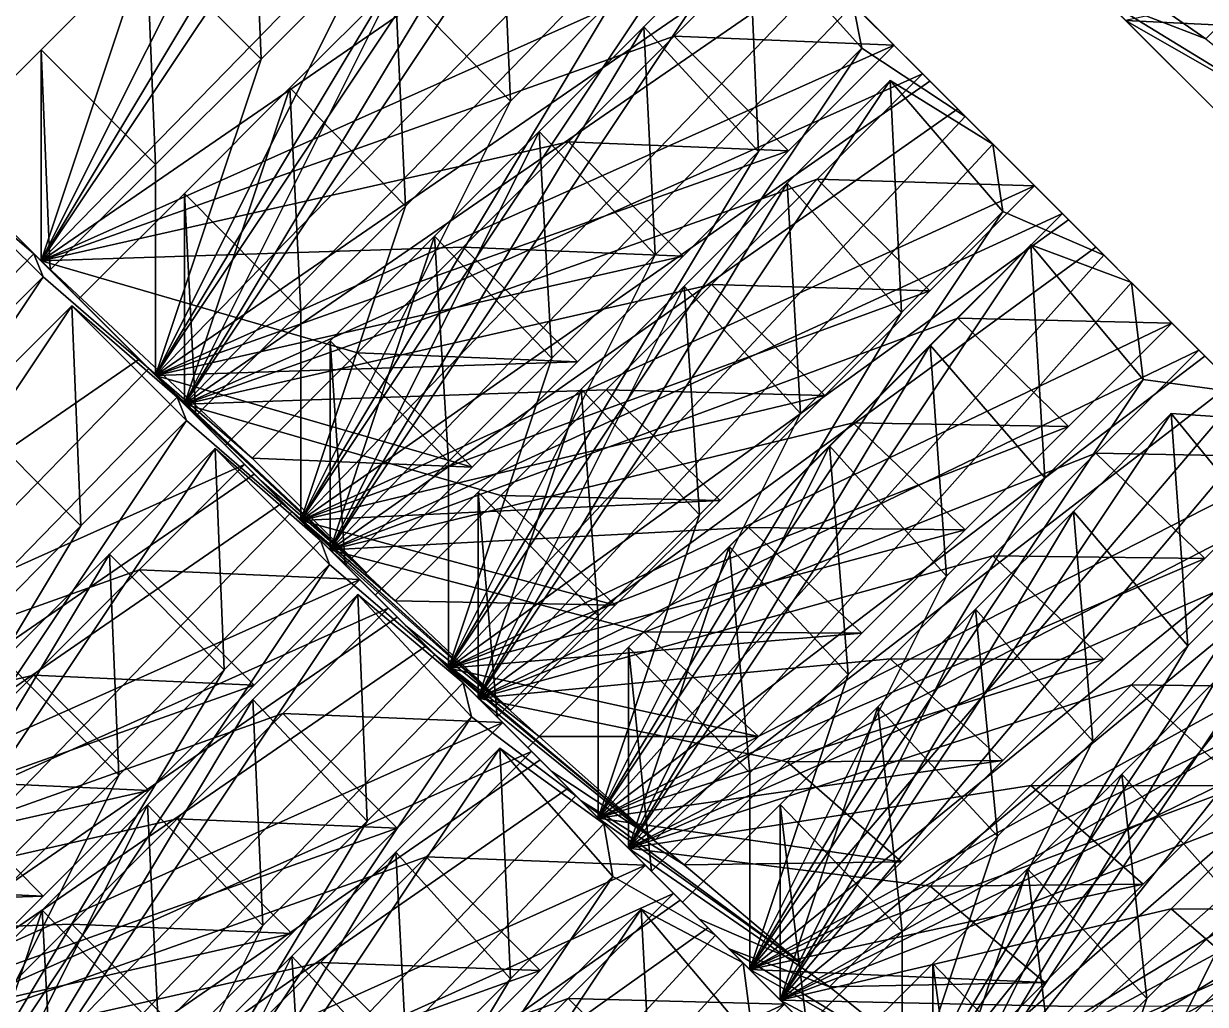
# Model space of a CAD drawing. Header units: metres. Extents: x 20449 to 20713, y 50397 to 50578.
# Drawn here: x 20525.78 to 20564.87, y 50466.02 to 50498.47 of the extents above; entities that cross this region are included whole.
import ezdxf

# ---------------------------------------------------------------- set-up
doc = ezdxf.new("R2010")
doc.units = ezdxf.units.M

msp = doc.modelspace()

# ---------------------------------------------------------------- linework, layer by layer
at = {"layer": 'ST_650_09'}
for points in [[(20560.904, 50456.067, 670), (20573.007, 50474.222, 670), (20576.033, 50476.293, 670)], [(20560.904, 50456.067, 670), (20576.033, 50476.293, 670), (20579.059, 50473.267, 670)], [(20560.904, 50456.067, 670), (20569.981, 50471.196, 670), (20573.007, 50474.222, 670)], [(20560.904, 50456.067, 670), (20579.059, 50473.267, 670), (20582.085, 50470.241, 670)], [(20560.904, 50456.067, 670), (20566.955, 50468.17, 670), (20569.981, 50471.196, 670)], [(20560.904, 50456.067, 670), (20582.085, 50470.241, 670), (20579.059, 50467.215, 670)], [(20560.904, 50456.067, 670), (20563.93, 50465.145, 670), (20566.955, 50468.17, 670)], [(20567.874, 50460.889, 650), (20566.955, 50468.17, 670), (20563.93, 50465.145, 670)], [(20560.904, 50456.067, 670), (20579.059, 50467.215, 670), (20576.033, 50464.189, 670)]]:
    msp.add_3dface(points, dxfattribs=at)
at = {"layer": 'ST_675_09'}
for points in [[(20555.855, 50461.116, 695), (20568.375, 50479.895, 695), (20571.505, 50480.821, 695)], [(20555.855, 50461.116, 695), (20571.505, 50480.821, 695), (20574.634, 50477.691, 695)], [(20555.855, 50461.116, 695), (20565.245, 50476.765, 695), (20568.375, 50479.895, 695)], [(20555.855, 50461.116, 695), (20574.634, 50477.691, 695), (20577.764, 50474.562, 695)], [(20559.895, 50457.075, 675), (20575.127, 50477.199, 675), (20572.08, 50475.353, 675)], [(20559.895, 50457.075, 675), (20578.173, 50474.153, 675), (20575.127, 50477.199, 675)], [(20555.855, 50461.116, 695), (20562.115, 50473.635, 695), (20565.245, 50476.765, 695)], [(20565.988, 50469.261, 675), (20565.245, 50476.765, 695), (20562.115, 50473.635, 695)], [(20559.895, 50457.075, 675), (20572.08, 50475.353, 675), (20569.034, 50472.307, 675)], [(20555.855, 50461.116, 695), (20577.764, 50474.562, 695), (20574.634, 50471.432, 695)], [(20559.895, 50457.075, 675), (20581.219, 50471.107, 675), (20578.173, 50474.153, 675)], [(20555.855, 50461.116, 695), (20558.985, 50470.505, 695), (20562.115, 50473.635, 695)], [(20562.941, 50466.214, 675), (20562.115, 50473.635, 695), (20558.985, 50470.505, 695)], [(20562.941, 50466.214, 675), (20565.988, 50469.261, 675), (20562.115, 50473.635, 695)], [(20559.895, 50457.075, 675), (20569.034, 50472.307, 675), (20565.988, 50469.261, 675)], [(20555.855, 50461.116, 695), (20574.634, 50471.432, 695), (20571.505, 50468.302, 695)], [(20559.895, 50457.075, 675), (20578.173, 50468.06, 675), (20581.219, 50471.107, 675)], [(20559.895, 50463.168, 675), (20558.985, 50470.505, 695), (20555.855, 50467.375, 695)], [(20555.855, 50461.116, 695), (20555.855, 50467.375, 695), (20558.985, 50470.505, 695)], [(20559.895, 50463.168, 675), (20562.941, 50466.214, 675), (20558.985, 50470.505, 695)], [(20559.895, 50457.075, 675), (20565.988, 50469.261, 675), (20562.941, 50466.214, 675)], [(20555.855, 50461.116, 695), (20571.505, 50468.302, 695), (20568.375, 50465.172, 695)], [(20559.895, 50457.075, 675), (20575.127, 50465.014, 675), (20578.173, 50468.06, 675)], [(20556.849, 50460.122, 675), (20555.855, 50467.375, 695), (20552.725, 50464.246, 695)], [(20555.855, 50461.116, 695), (20552.725, 50464.246, 695), (20555.855, 50467.375, 695)], [(20556.849, 50460.122, 675), (20559.895, 50463.168, 675), (20555.855, 50467.375, 695)], [(20559.895, 50457.075, 675), (20562.941, 50466.214, 675), (20559.895, 50463.168, 675)]]:
    msp.add_3dface(points, dxfattribs=at)
at = {"layer": 'ST_700_08'}
for points in [[(20532.703, 50448.913, 720), (20542.83, 50465.792, 720), (20546.206, 50469.168, 720)], [(20532.703, 50448.913, 720), (20546.206, 50469.168, 720), (20549.582, 50467.388, 720)], [(20546.62, 50461.464, 700), (20546.206, 50469.168, 720), (20542.83, 50465.792, 720)], [(20546.62, 50461.464, 700), (20549.928, 50464.773, 700), (20546.206, 50469.168, 720)], [(20549.928, 50464.773, 700), (20549.582, 50467.388, 720), (20546.206, 50469.168, 720)], [(20532.703, 50448.913, 720), (20549.582, 50467.388, 720), (20552.958, 50464.013, 720)], [(20549.928, 50464.773, 700), (20553.237, 50463.734, 700), (20549.582, 50467.388, 720)], [(20553.237, 50463.734, 700), (20552.958, 50464.013, 720), (20549.582, 50467.388, 720)]]:
    msp.add_3dface(points, dxfattribs=at)
at = {"layer": 'ST_700_09'}
for points in [[(20550.807, 50466.163, 720), (20560.508, 50482.331, 720), (20563.741, 50485.564, 720)], [(20550.807, 50466.163, 720), (20563.741, 50485.564, 720), (20566.975, 50485.351, 720)], [(20550.807, 50466.163, 720), (20566.975, 50485.351, 720), (20570.208, 50482.117, 720)], [(20564.297, 50477.881, 700), (20563.741, 50485.564, 720), (20560.508, 50482.331, 720)], [(20564.297, 50477.881, 700), (20567.448, 50481.032, 700), (20563.741, 50485.564, 720)], [(20567.448, 50481.032, 700), (20566.975, 50485.351, 720), (20563.741, 50485.564, 720)], [(20550.807, 50466.163, 720), (20557.274, 50479.097, 720), (20560.508, 50482.331, 720)], [(20550.807, 50466.163, 720), (20570.208, 50482.117, 720), (20573.442, 50478.884, 720)], [(20561.146, 50474.73, 700), (20560.508, 50482.331, 720), (20557.274, 50479.097, 720)], [(20561.146, 50474.73, 700), (20564.297, 50477.881, 700), (20560.508, 50482.331, 720)], [(20554.845, 50462.126, 700), (20570.599, 50481.727, 700), (20567.448, 50481.032, 700)], [(20554.845, 50462.126, 700), (20573.75, 50478.576, 700), (20570.599, 50481.727, 700)], [(20554.845, 50462.126, 700), (20567.448, 50481.032, 700), (20564.297, 50477.881, 700)], [(20550.807, 50466.163, 720), (20554.041, 50475.864, 720), (20557.274, 50479.097, 720)], [(20557.995, 50471.579, 700), (20557.274, 50479.097, 720), (20554.041, 50475.864, 720)], [(20557.995, 50471.579, 700), (20561.146, 50474.73, 700), (20557.274, 50479.097, 720)], [(20550.807, 50466.163, 720), (20573.442, 50478.884, 720), (20570.208, 50475.65, 720)], [(20554.845, 50462.126, 700), (20576.901, 50475.425, 700), (20573.75, 50478.576, 700)], [(20554.845, 50462.126, 700), (20564.297, 50477.881, 700), (20561.146, 50474.73, 700)], [(20554.845, 50468.428, 700), (20554.041, 50475.864, 720), (20550.807, 50472.63, 720)], [(20550.807, 50466.163, 720), (20550.807, 50472.63, 720), (20554.041, 50475.864, 720)], [(20554.845, 50468.428, 700), (20557.995, 50471.579, 700), (20554.041, 50475.864, 720)], [(20550.807, 50466.163, 720), (20570.208, 50475.65, 720), (20566.975, 50472.417, 720)], [(20554.845, 50462.126, 700), (20573.75, 50472.274, 700), (20576.901, 50475.425, 700)], [(20554.845, 50462.126, 700), (20561.146, 50474.73, 700), (20557.995, 50471.579, 700)], [(20551.694, 50465.277, 700), (20550.807, 50472.63, 720), (20547.574, 50469.397, 720)], [(20550.807, 50466.163, 720), (20547.574, 50469.397, 720), (20550.807, 50472.63, 720)], [(20551.694, 50465.277, 700), (20554.845, 50468.428, 700), (20550.807, 50472.63, 720)], [(20550.807, 50466.163, 720), (20566.975, 50472.417, 720), (20563.741, 50469.183, 720)], [(20570.599, 50469.123, 700), (20563.741, 50469.183, 720), (20566.975, 50472.417, 720)], [(20554.845, 50462.126, 700), (20570.599, 50469.123, 700), (20573.75, 50472.274, 700)], [(20554.845, 50462.126, 700), (20557.995, 50471.579, 700), (20554.845, 50468.428, 700)], [(20554.845, 50462.126, 700), (20551.694, 50465.277, 700), (20547.574, 50469.397, 720)], [(20554.845, 50462.126, 700), (20547.574, 50469.397, 720), (20550.807, 50466.163, 720)], [(20550.807, 50466.163, 720), (20563.741, 50469.183, 720), (20560.508, 50465.95, 720)], [(20567.448, 50465.972, 700), (20560.508, 50465.95, 720), (20563.741, 50469.183, 720)], [(20570.599, 50469.123, 700), (20567.448, 50465.972, 700), (20563.741, 50469.183, 720)], [(20554.845, 50462.126, 700), (20567.448, 50465.972, 700), (20570.599, 50469.123, 700)], [(20554.845, 50462.126, 700), (20554.845, 50468.428, 700), (20551.694, 50465.277, 700)], [(20557.995, 50458.975, 700), (20554.845, 50462.126, 700), (20550.807, 50466.163, 720)], [(20557.995, 50458.975, 700), (20550.807, 50466.163, 720), (20554.041, 50462.93, 720)], [(20550.807, 50466.163, 720), (20560.508, 50465.95, 720), (20557.274, 50462.716, 720)], [(20557.274, 50462.716, 720), (20554.041, 50462.93, 720), (20550.807, 50466.163, 720)]]:
    msp.add_3dface(points, dxfattribs=at)
at = {"layer": 'ST_725_08'}
for points in [[(20527.77, 50453.845, 745), (20538.094, 50471.051, 745), (20541.535, 50474.492, 745)], [(20527.77, 50453.845, 745), (20541.535, 50474.492, 745), (20544.976, 50471.995, 745)], [(20541.883, 50466.859, 725), (20541.535, 50474.492, 745), (20538.094, 50471.051, 745)], [(20541.883, 50466.859, 725), (20545.274, 50470.25, 725), (20541.535, 50474.492, 745)], [(20545.274, 50470.25, 725), (20544.976, 50471.995, 745), (20541.535, 50474.492, 745)], [(20527.77, 50453.845, 745), (20544.976, 50471.995, 745), (20548.417, 50468.554, 745)], [(20545.274, 50470.25, 725), (20548.665, 50468.306, 725), (20544.976, 50471.995, 745)], [(20548.665, 50468.306, 725), (20548.417, 50468.554, 745), (20544.976, 50471.995, 745)], [(20527.77, 50453.845, 745), (20534.652, 50467.61, 745), (20538.094, 50471.051, 745)], [(20538.492, 50463.468, 725), (20538.094, 50471.051, 745), (20534.652, 50467.61, 745)], [(20538.492, 50463.468, 725), (20541.883, 50466.859, 725), (20538.094, 50471.051, 745)], [(20531.711, 50449.905, 725), (20545.274, 50470.25, 725), (20541.883, 50466.859, 725)], [(20531.711, 50449.905, 725), (20548.665, 50468.306, 725), (20545.274, 50470.25, 725)], [(20527.77, 50453.845, 745), (20548.417, 50468.554, 745), (20551.858, 50465.112, 745)], [(20548.665, 50468.306, 725), (20552.055, 50464.915, 725), (20548.417, 50468.554, 745)], [(20552.055, 50464.915, 725), (20551.858, 50465.112, 745), (20548.417, 50468.554, 745)], [(20531.711, 50449.905, 725), (20552.055, 50464.915, 725), (20548.665, 50468.306, 725)], [(20527.77, 50453.845, 745), (20531.211, 50464.168, 745), (20534.652, 50467.61, 745)], [(20535.101, 50460.077, 725), (20534.652, 50467.61, 745), (20531.211, 50464.168, 745)], [(20535.101, 50460.077, 725), (20538.492, 50463.468, 725), (20534.652, 50467.61, 745)], [(20531.711, 50449.905, 725), (20541.883, 50466.859, 725), (20538.492, 50463.468, 725)]]:
    msp.add_3dface(points, dxfattribs=at)
at = {"layer": 'ST_725_09'}
for points in [[(20545.787, 50471.184, 745), (20555.771, 50487.825, 745), (20559.099, 50491.153, 745)], [(20545.787, 50471.184, 745), (20559.099, 50491.153, 745), (20562.428, 50489.898, 745)], [(20559.561, 50483.437, 725), (20559.099, 50491.153, 745), (20555.771, 50487.825, 745)], [(20559.561, 50483.437, 725), (20562.814, 50486.691, 725), (20559.099, 50491.153, 745)], [(20562.814, 50486.691, 725), (20562.428, 50489.898, 745), (20559.099, 50491.153, 745)], [(20545.787, 50471.184, 745), (20562.428, 50489.898, 745), (20565.756, 50486.57, 745)], [(20562.814, 50486.691, 725), (20566.067, 50486.258, 725), (20562.428, 50489.898, 745)], [(20566.067, 50486.258, 725), (20565.756, 50486.57, 745), (20562.428, 50489.898, 745)], [(20545.787, 50471.184, 745), (20552.443, 50484.497, 745), (20555.771, 50487.825, 745)], [(20556.307, 50480.184, 725), (20555.771, 50487.825, 745), (20552.443, 50484.497, 745)], [(20556.307, 50480.184, 725), (20559.561, 50483.437, 725), (20555.771, 50487.825, 745)], [(20545.787, 50471.184, 745), (20565.756, 50486.57, 745), (20569.084, 50483.242, 745)], [(20549.8, 50467.17, 725), (20562.814, 50486.691, 725), (20559.561, 50483.437, 725)], [(20549.8, 50467.17, 725), (20566.067, 50486.258, 725), (20562.814, 50486.691, 725)], [(20549.8, 50467.17, 725), (20569.321, 50483.005, 725), (20566.067, 50486.258, 725)], [(20545.787, 50471.184, 745), (20549.115, 50481.168, 745), (20552.443, 50484.497, 745)], [(20553.054, 50476.93, 725), (20552.443, 50484.497, 745), (20549.115, 50481.168, 745)], [(20553.054, 50476.93, 725), (20556.307, 50480.184, 725), (20552.443, 50484.497, 745)], [(20549.8, 50467.17, 725), (20559.561, 50483.437, 725), (20556.307, 50480.184, 725)], [(20545.787, 50471.184, 745), (20569.084, 50483.242, 745), (20565.756, 50479.914, 745)], [(20549.8, 50467.17, 725), (20572.574, 50479.752, 725), (20569.321, 50483.005, 725)], [(20549.8, 50473.677, 725), (20549.115, 50481.168, 745), (20545.787, 50477.84, 745)], [(20545.787, 50471.184, 745), (20545.787, 50477.84, 745), (20549.115, 50481.168, 745)], [(20549.8, 50473.677, 725), (20553.054, 50476.93, 725), (20549.115, 50481.168, 745)], [(20549.8, 50467.17, 725), (20556.307, 50480.184, 725), (20553.054, 50476.93, 725)], [(20545.787, 50471.184, 745), (20565.756, 50479.914, 745), (20562.428, 50476.586, 745)], [(20549.8, 50467.17, 725), (20569.321, 50476.498, 725), (20572.574, 50479.752, 725)], [(20569.321, 50476.498, 725), (20562.428, 50476.586, 745), (20565.756, 50479.914, 745)], [(20546.547, 50470.424, 725), (20545.787, 50477.84, 745), (20542.459, 50474.512, 745)], [(20545.787, 50471.184, 745), (20542.459, 50474.512, 745), (20545.787, 50477.84, 745)], [(20546.547, 50470.424, 725), (20549.8, 50473.677, 725), (20545.787, 50477.84, 745)], [(20549.8, 50467.17, 725), (20553.054, 50476.93, 725), (20549.8, 50473.677, 725)], [(20545.787, 50471.184, 745), (20562.428, 50476.586, 745), (20559.099, 50473.257, 745)], [(20549.8, 50467.17, 725), (20566.067, 50473.245, 725), (20569.321, 50476.498, 725)], [(20566.067, 50473.245, 725), (20559.099, 50473.257, 745), (20562.428, 50476.586, 745)], [(20569.321, 50476.498, 725), (20566.067, 50473.245, 725), (20562.428, 50476.586, 745)], [(20549.8, 50467.17, 725), (20546.547, 50470.424, 725), (20542.459, 50474.512, 745)], [(20549.8, 50467.17, 725), (20542.459, 50474.512, 745), (20545.787, 50471.184, 745)], [(20549.8, 50467.17, 725), (20549.8, 50473.677, 725), (20546.547, 50470.424, 725)], [(20545.787, 50471.184, 745), (20559.099, 50473.257, 745), (20555.771, 50469.929, 745)], [(20549.8, 50467.17, 725), (20562.814, 50469.991, 725), (20566.067, 50473.245, 725)], [(20562.814, 50469.991, 725), (20555.771, 50469.929, 745), (20559.099, 50473.257, 745)], [(20566.067, 50473.245, 725), (20562.814, 50469.991, 725), (20559.099, 50473.257, 745)], [(20553.054, 50463.917, 725), (20549.8, 50467.17, 725), (20545.787, 50471.184, 745)], [(20553.054, 50463.917, 725), (20545.787, 50471.184, 745), (20549.115, 50467.856, 745)], [(20545.787, 50471.184, 745), (20555.771, 50469.929, 745), (20552.443, 50466.601, 745)], [(20552.443, 50466.601, 745), (20549.115, 50467.856, 745), (20545.787, 50471.184, 745)], [(20549.8, 50467.17, 725), (20559.561, 50466.738, 725), (20562.814, 50469.991, 725)], [(20562.814, 50469.991, 725), (20559.561, 50466.738, 725), (20555.771, 50469.929, 745)], [(20559.561, 50466.738, 725), (20552.443, 50466.601, 745), (20555.771, 50469.929, 745)], [(20556.307, 50463.485, 725), (20553.054, 50463.917, 725), (20549.115, 50467.856, 745)], [(20556.307, 50463.485, 725), (20549.115, 50467.856, 745), (20552.443, 50466.601, 745)], [(20549.8, 50467.17, 725), (20556.307, 50463.485, 725), (20559.561, 50466.738, 725)], [(20556.307, 50463.485, 725), (20549.8, 50467.17, 725), (20553.054, 50463.917, 725)], [(20559.561, 50466.738, 725), (20556.307, 50463.485, 725), (20552.443, 50466.601, 745)]]:
    msp.add_3dface(points, dxfattribs=at)
at = {"layer": 'ST_750_08'}
for points in [[(20522.916, 50458.699, 770), (20533.357, 50476.101, 770), (20536.837, 50479.582, 770)], [(20522.916, 50458.699, 770), (20536.837, 50479.582, 770), (20540.318, 50476.653, 770)], [(20537.146, 50472.078, 750), (20536.837, 50479.582, 770), (20533.357, 50476.101, 770)], [(20537.146, 50472.078, 750), (20540.597, 50475.53, 750), (20536.837, 50479.582, 770)], [(20540.597, 50475.53, 750), (20540.318, 50476.653, 770), (20536.837, 50479.582, 770)], [(20522.916, 50458.699, 770), (20540.318, 50476.653, 770), (20543.798, 50473.173, 770)], [(20540.597, 50475.53, 750), (20544.049, 50472.922, 750), (20540.318, 50476.653, 770)], [(20544.049, 50472.922, 750), (20543.798, 50473.173, 770), (20540.318, 50476.653, 770)], [(20522.916, 50458.699, 770), (20529.877, 50472.621, 770), (20533.357, 50476.101, 770)], [(20533.695, 50468.627, 750), (20533.357, 50476.101, 770), (20529.877, 50472.621, 770)], [(20533.695, 50468.627, 750), (20537.146, 50472.078, 750), (20533.357, 50476.101, 770)], [(20526.793, 50454.823, 750), (20540.597, 50475.53, 750), (20537.146, 50472.078, 750)], [(20526.793, 50454.823, 750), (20544.049, 50472.922, 750), (20540.597, 50475.53, 750)], [(20522.916, 50458.699, 770), (20543.798, 50473.173, 770), (20547.278, 50469.692, 770)], [(20544.049, 50472.922, 750), (20547.5, 50469.471, 750), (20543.798, 50473.173, 770)], [(20547.5, 50469.471, 750), (20547.278, 50469.692, 770), (20543.798, 50473.173, 770)], [(20526.793, 50454.823, 750), (20547.5, 50469.471, 750), (20544.049, 50472.922, 750)], [(20522.916, 50458.699, 770), (20526.396, 50469.14, 770), (20529.877, 50472.621, 770)], [(20530.244, 50465.176, 750), (20529.877, 50472.621, 770), (20526.396, 50469.14, 770)], [(20530.244, 50465.176, 750), (20533.695, 50468.627, 750), (20529.877, 50472.621, 770)], [(20526.793, 50454.823, 750), (20537.146, 50472.078, 750), (20533.695, 50468.627, 750)], [(20522.916, 50458.699, 770), (20547.278, 50469.692, 770), (20543.798, 50466.212, 770)], [(20550.951, 50466.02, 750), (20543.798, 50466.212, 770), (20547.278, 50469.692, 770)], [(20547.5, 50469.471, 750), (20550.951, 50466.02, 750), (20547.278, 50469.692, 770)], [(20526.793, 50454.823, 750), (20550.951, 50466.02, 750), (20547.5, 50469.471, 750)], [(20526.793, 50461.725, 750), (20526.396, 50469.14, 770), (20522.916, 50465.66, 770)], [(20522.916, 50458.699, 770), (20522.916, 50465.66, 770), (20526.396, 50469.14, 770)], [(20526.793, 50461.725, 750), (20530.244, 50465.176, 750), (20526.396, 50469.14, 770)], [(20526.793, 50454.823, 750), (20533.695, 50468.627, 750), (20530.244, 50465.176, 750)], [(20522.916, 50458.699, 770), (20543.798, 50466.212, 770), (20540.318, 50462.732, 770)], [(20547.5, 50462.568, 750), (20540.318, 50462.732, 770), (20543.798, 50466.212, 770)], [(20550.951, 50466.02, 750), (20547.5, 50462.568, 750), (20543.798, 50466.212, 770)], [(20526.793, 50454.823, 750), (20547.5, 50462.568, 750), (20550.951, 50466.02, 750)]]:
    msp.add_3dface(points, dxfattribs=at)
at = {"layer": 'ST_750_09'}
for points in [[(20540.816, 50476.154, 770), (20551.035, 50493.185, 770), (20554.441, 50496.591, 770)], [(20540.816, 50476.154, 770), (20554.441, 50496.591, 770), (20557.847, 50494.479, 770)], [(20554.824, 50488.909, 750), (20554.441, 50496.591, 770), (20551.035, 50493.185, 770)], [(20554.824, 50488.909, 750), (20558.169, 50492.255, 750), (20554.441, 50496.591, 770)], [(20558.169, 50492.255, 750), (20557.847, 50494.479, 770), (20554.441, 50496.591, 770)], [(20540.816, 50476.154, 770), (20557.847, 50494.479, 770), (20561.253, 50491.073, 770)], [(20558.169, 50492.255, 750), (20561.515, 50490.811, 750), (20557.847, 50494.479, 770)], [(20561.515, 50490.811, 750), (20561.253, 50491.073, 770), (20557.847, 50494.479, 770)], [(20540.816, 50476.154, 770), (20547.628, 50489.779, 770), (20551.035, 50493.185, 770)], [(20551.479, 50485.564, 750), (20551.035, 50493.185, 770), (20547.628, 50489.779, 770)], [(20551.479, 50485.564, 750), (20554.824, 50488.909, 750), (20551.035, 50493.185, 770)], [(20544.788, 50472.183, 750), (20558.169, 50492.255, 750), (20554.824, 50488.909, 750)], [(20544.788, 50472.183, 750), (20561.515, 50490.811, 750), (20558.169, 50492.255, 750)], [(20540.816, 50476.154, 770), (20561.253, 50491.073, 770), (20564.659, 50487.667, 770)], [(20544.788, 50472.183, 750), (20564.86, 50487.466, 750), (20561.515, 50490.811, 750)], [(20561.515, 50490.811, 750), (20564.86, 50487.466, 750), (20561.253, 50491.073, 770)], [(20564.86, 50487.466, 750), (20564.659, 50487.667, 770), (20561.253, 50491.073, 770)], [(20540.816, 50476.154, 770), (20544.222, 50486.373, 770), (20547.628, 50489.779, 770)], [(20548.133, 50482.219, 750), (20547.628, 50489.779, 770), (20544.222, 50486.373, 770)], [(20548.133, 50482.219, 750), (20551.479, 50485.564, 750), (20547.628, 50489.779, 770)], [(20544.788, 50472.183, 750), (20554.824, 50488.909, 750), (20551.479, 50485.564, 750)], [(20540.816, 50476.154, 770), (20564.659, 50487.667, 770), (20561.253, 50484.261, 770)], [(20568.205, 50484.121, 750), (20561.253, 50484.261, 770), (20564.659, 50487.667, 770)], [(20564.86, 50487.466, 750), (20568.205, 50484.121, 750), (20564.659, 50487.667, 770)], [(20544.788, 50472.183, 750), (20568.205, 50484.121, 750), (20564.86, 50487.466, 750)], [(20544.788, 50478.873, 750), (20544.222, 50486.373, 770), (20540.816, 50482.967, 770)], [(20540.816, 50476.154, 770), (20540.816, 50482.967, 770), (20544.222, 50486.373, 770)], [(20544.788, 50478.873, 750), (20548.133, 50482.219, 750), (20544.222, 50486.373, 770)], [(20544.788, 50472.183, 750), (20551.479, 50485.564, 750), (20548.133, 50482.219, 750)], [(20540.816, 50476.154, 770), (20561.253, 50484.261, 770), (20557.847, 50480.855, 770)], [(20544.788, 50472.183, 750), (20564.86, 50480.775, 750), (20568.205, 50484.121, 750)], [(20564.86, 50480.775, 750), (20557.847, 50480.855, 770), (20561.253, 50484.261, 770)], [(20568.205, 50484.121, 750), (20564.86, 50480.775, 750), (20561.253, 50484.261, 770)], [(20541.443, 50475.528, 750), (20540.816, 50482.967, 770), (20537.41, 50479.561, 770)], [(20540.816, 50476.154, 770), (20537.41, 50479.561, 770), (20540.816, 50482.967, 770)], [(20541.443, 50475.528, 750), (20544.788, 50478.873, 750), (20540.816, 50482.967, 770)], [(20544.788, 50472.183, 750), (20548.133, 50482.219, 750), (20544.788, 50478.873, 750)], [(20540.816, 50476.154, 770), (20557.847, 50480.855, 770), (20554.441, 50477.448, 770)], [(20544.788, 50472.183, 750), (20561.515, 50477.43, 750), (20564.86, 50480.775, 750)], [(20561.515, 50477.43, 750), (20554.441, 50477.448, 770), (20557.847, 50480.855, 770)], [(20564.86, 50480.775, 750), (20561.515, 50477.43, 750), (20557.847, 50480.855, 770)], [(20544.788, 50472.183, 750), (20541.443, 50475.528, 750), (20537.41, 50479.561, 770)], [(20544.788, 50472.183, 750), (20537.41, 50479.561, 770), (20540.816, 50476.154, 770)], [(20544.788, 50472.183, 750), (20544.788, 50478.873, 750), (20541.443, 50475.528, 750)], [(20540.816, 50476.154, 770), (20554.441, 50477.448, 770), (20551.035, 50474.042, 770)], [(20544.788, 50472.183, 750), (20558.169, 50474.085, 750), (20561.515, 50477.43, 750)], [(20558.169, 50474.085, 750), (20551.035, 50474.042, 770), (20554.441, 50477.448, 770)], [(20561.515, 50477.43, 750), (20558.169, 50474.085, 750), (20554.441, 50477.448, 770)], [(20548.133, 50468.837, 750), (20544.788, 50472.183, 750), (20540.816, 50476.154, 770)], [(20548.133, 50468.837, 750), (20540.816, 50476.154, 770), (20544.222, 50472.748, 770)], [(20540.816, 50476.154, 770), (20551.035, 50474.042, 770), (20547.628, 50470.636, 770)], [(20547.628, 50470.636, 770), (20544.222, 50472.748, 770), (20540.816, 50476.154, 770)], [(20544.788, 50472.183, 750), (20554.824, 50470.739, 750), (20558.169, 50474.085, 750)], [(20554.824, 50470.739, 750), (20547.628, 50470.636, 770), (20551.035, 50474.042, 770)], [(20558.169, 50474.085, 750), (20554.824, 50470.739, 750), (20551.035, 50474.042, 770)], [(20551.479, 50467.394, 750), (20548.133, 50468.837, 750), (20544.222, 50472.748, 770)], [(20551.479, 50467.394, 750), (20544.222, 50472.748, 770), (20547.628, 50470.636, 770)], [(20544.788, 50472.183, 750), (20551.479, 50467.394, 750), (20554.824, 50470.739, 750)], [(20551.479, 50467.394, 750), (20544.788, 50472.183, 750), (20548.133, 50468.837, 750)], [(20554.824, 50470.739, 750), (20551.479, 50467.394, 750), (20547.628, 50470.636, 770)]]:
    msp.add_3dface(points, dxfattribs=at)
at = {"layer": 'ST_775_08'}
for points in [[(20518.149, 50463.466, 795), (20528.62, 50480.918, 795), (20532.111, 50484.408, 795)], [(20518.149, 50463.466, 795), (20532.111, 50484.408, 795), (20535.601, 50481.37, 795)], [(20532.41, 50477.084, 775), (20532.111, 50484.408, 795), (20528.62, 50480.918, 795)], [(20532.41, 50477.084, 775), (20535.894, 50480.569, 775), (20532.111, 50484.408, 795)], [(20535.894, 50480.569, 775), (20535.601, 50481.37, 795), (20532.111, 50484.408, 795)], [(20518.149, 50463.466, 795), (20535.601, 50481.37, 795), (20539.091, 50477.879, 795)], [(20535.894, 50480.569, 775), (20539.379, 50477.592, 775), (20535.601, 50481.37, 795)], [(20539.379, 50477.592, 775), (20539.091, 50477.879, 795), (20535.601, 50481.37, 795)], [(20518.149, 50463.466, 795), (20525.13, 50477.428, 795), (20528.62, 50480.918, 795)], [(20528.925, 50473.599, 775), (20528.62, 50480.918, 795), (20525.13, 50477.428, 795)], [(20528.925, 50473.599, 775), (20532.41, 50477.084, 775), (20528.62, 50480.918, 795)], [(20521.955, 50459.66, 775), (20535.894, 50480.569, 775), (20532.41, 50477.084, 775)], [(20521.955, 50459.66, 775), (20539.379, 50477.592, 775), (20535.894, 50480.569, 775)], [(20518.149, 50463.466, 795), (20539.091, 50477.879, 795), (20542.582, 50474.389, 795)], [(20539.379, 50477.592, 775), (20542.864, 50474.107, 775), (20539.091, 50477.879, 795)], [(20542.864, 50474.107, 775), (20542.582, 50474.389, 795), (20539.091, 50477.879, 795)], [(20521.955, 50459.66, 775), (20542.864, 50474.107, 775), (20539.379, 50477.592, 775)], [(20525.44, 50470.114, 775), (20528.925, 50473.599, 775), (20525.13, 50477.428, 795)], [(20521.955, 50459.66, 775), (20532.41, 50477.084, 775), (20528.925, 50473.599, 775)], [(20518.149, 50463.466, 795), (20542.582, 50474.389, 795), (20539.091, 50470.899, 795)], [(20546.349, 50470.622, 775), (20539.091, 50470.899, 795), (20542.582, 50474.389, 795)], [(20542.864, 50474.107, 775), (20546.349, 50470.622, 775), (20542.582, 50474.389, 795)], [(20521.955, 50459.66, 775), (20546.349, 50470.622, 775), (20542.864, 50474.107, 775)], [(20521.955, 50459.66, 775), (20528.925, 50473.599, 775), (20525.44, 50470.114, 775)], [(20518.149, 50463.466, 795), (20539.091, 50470.899, 795), (20535.601, 50467.408, 795)], [(20542.864, 50467.137, 775), (20535.601, 50467.408, 795), (20539.091, 50470.899, 795)], [(20546.349, 50470.622, 775), (20542.864, 50467.137, 775), (20539.091, 50470.899, 795)], [(20521.955, 50459.66, 775), (20542.864, 50467.137, 775), (20546.349, 50470.622, 775)], [(20518.149, 50463.466, 795), (20535.601, 50467.408, 795), (20532.111, 50463.918, 795)], [(20539.379, 50463.653, 775), (20532.111, 50463.918, 795), (20535.601, 50467.408, 795)], [(20542.864, 50467.137, 775), (20539.379, 50463.653, 775), (20535.601, 50467.408, 795)], [(20521.955, 50459.66, 775), (20539.379, 50463.653, 775), (20542.864, 50467.137, 775)]]:
    msp.add_3dface(points, dxfattribs=at)
at = {"layer": 'ST_775_09'}
for points in [[(20535.915, 50481.056, 795), (20546.298, 50498.361, 795), (20549.759, 50501.822, 795)], [(20535.915, 50481.056, 795), (20549.759, 50501.822, 795), (20553.22, 50499.106, 795)], [(20550.087, 50494.236, 775), (20549.759, 50501.822, 795), (20546.298, 50498.361, 795)], [(20550.087, 50494.236, 775), (20553.506, 50497.655, 775), (20549.759, 50501.822, 795)], [(20553.506, 50497.655, 775), (20553.22, 50499.106, 795), (20549.759, 50501.822, 795)], [(20535.915, 50481.056, 795), (20553.22, 50499.106, 795), (20556.681, 50495.645, 795)], [(20553.506, 50497.655, 775), (20556.925, 50495.4, 775), (20553.22, 50499.106, 795)], [(20556.925, 50495.4, 775), (20556.681, 50495.645, 795), (20553.22, 50499.106, 795)], [(20535.915, 50481.056, 795), (20542.837, 50494.9, 795), (20546.298, 50498.361, 795)], [(20546.668, 50490.817, 775), (20546.298, 50498.361, 795), (20542.837, 50494.9, 795)], [(20546.668, 50490.817, 775), (20550.087, 50494.236, 775), (20546.298, 50498.361, 795)], [(20539.83, 50477.141, 775), (20553.506, 50497.655, 775), (20550.087, 50494.236, 775)], [(20539.83, 50477.141, 775), (20556.925, 50495.4, 775), (20553.506, 50497.655, 775)], [(20535.915, 50481.056, 795), (20556.681, 50495.645, 795), (20560.142, 50492.184, 795)], [(20539.83, 50477.141, 775), (20560.345, 50491.981, 775), (20556.925, 50495.4, 775)], [(20556.925, 50495.4, 775), (20560.345, 50491.981, 775), (20556.681, 50495.645, 795)], [(20560.345, 50491.981, 775), (20560.142, 50492.184, 795), (20556.681, 50495.645, 795)], [(20535.915, 50481.056, 795), (20539.376, 50491.439, 795), (20542.837, 50494.9, 795)], [(20543.249, 50487.398, 775), (20542.837, 50494.9, 795), (20539.376, 50491.439, 795)], [(20543.249, 50487.398, 775), (20546.668, 50490.817, 775), (20542.837, 50494.9, 795)], [(20539.83, 50477.141, 775), (20550.087, 50494.236, 775), (20546.668, 50490.817, 775)], [(20535.915, 50481.056, 795), (20560.142, 50492.184, 795), (20556.681, 50488.723, 795)], [(20539.83, 50477.141, 775), (20563.764, 50488.562, 775), (20560.345, 50491.981, 775)], [(20563.764, 50488.562, 775), (20556.681, 50488.723, 795), (20560.142, 50492.184, 795)], [(20560.345, 50491.981, 775), (20563.764, 50488.562, 775), (20560.142, 50492.184, 795)], [(20539.83, 50483.979, 775), (20539.376, 50491.439, 795), (20535.915, 50487.978, 795)], [(20535.915, 50481.056, 795), (20535.915, 50487.978, 795), (20539.376, 50491.439, 795)], [(20539.83, 50483.979, 775), (20543.249, 50487.398, 775), (20539.376, 50491.439, 795)], [(20539.83, 50477.141, 775), (20546.668, 50490.817, 775), (20543.249, 50487.398, 775)], [(20535.915, 50481.056, 795), (20556.681, 50488.723, 795), (20553.22, 50485.262, 795)], [(20539.83, 50477.141, 775), (20560.345, 50485.143, 775), (20563.764, 50488.562, 775)], [(20560.345, 50485.143, 775), (20553.22, 50485.262, 795), (20556.681, 50488.723, 795)], [(20563.764, 50488.562, 775), (20560.345, 50485.143, 775), (20556.681, 50488.723, 795)], [(20536.411, 50480.56, 775), (20535.915, 50487.978, 795), (20532.454, 50484.517, 795)], [(20535.915, 50481.056, 795), (20532.454, 50484.517, 795), (20535.915, 50487.978, 795)], [(20536.411, 50480.56, 775), (20539.83, 50483.979, 775), (20535.915, 50487.978, 795)], [(20539.83, 50477.141, 775), (20543.249, 50487.398, 775), (20539.83, 50483.979, 775)], [(20535.915, 50481.056, 795), (20553.22, 50485.262, 795), (20549.759, 50481.801, 795)], [(20556.925, 50481.724, 775), (20549.759, 50481.801, 795), (20553.22, 50485.262, 795)], [(20560.345, 50485.143, 775), (20556.925, 50481.724, 775), (20553.22, 50485.262, 795)], [(20539.83, 50477.141, 775), (20556.925, 50481.724, 775), (20560.345, 50485.143, 775)], [(20539.83, 50477.141, 775), (20536.411, 50480.56, 775), (20532.454, 50484.517, 795)], [(20539.83, 50477.141, 775), (20532.454, 50484.517, 795), (20535.915, 50481.056, 795)], [(20539.83, 50477.141, 775), (20539.83, 50483.979, 775), (20536.411, 50480.56, 775)], [(20535.915, 50481.056, 795), (20549.759, 50481.801, 795), (20546.298, 50478.34, 795)], [(20539.83, 50477.141, 775), (20553.506, 50478.305, 775), (20556.925, 50481.724, 775)], [(20553.506, 50478.305, 775), (20546.298, 50478.34, 795), (20549.759, 50481.801, 795)], [(20556.925, 50481.724, 775), (20553.506, 50478.305, 775), (20549.759, 50481.801, 795)], [(20543.249, 50473.722, 775), (20539.83, 50477.141, 775), (20535.915, 50481.056, 795)], [(20543.249, 50473.722, 775), (20535.915, 50481.056, 795), (20539.376, 50477.595, 795)], [(20535.915, 50481.056, 795), (20546.298, 50478.34, 795), (20542.837, 50474.879, 795)], [(20542.837, 50474.879, 795), (20539.376, 50477.595, 795), (20535.915, 50481.056, 795)], [(20539.83, 50477.141, 775), (20550.087, 50474.886, 775), (20553.506, 50478.305, 775)], [(20550.087, 50474.886, 775), (20542.837, 50474.879, 795), (20546.298, 50478.34, 795)], [(20553.506, 50478.305, 775), (20550.087, 50474.886, 775), (20546.298, 50478.34, 795)], [(20546.668, 50471.467, 775), (20543.249, 50473.722, 775), (20539.376, 50477.595, 795)], [(20546.668, 50471.467, 775), (20539.376, 50477.595, 795), (20542.837, 50474.879, 795)], [(20539.83, 50477.141, 775), (20546.668, 50471.467, 775), (20550.087, 50474.886, 775)], [(20546.668, 50471.467, 775), (20539.83, 50477.141, 775), (20543.249, 50473.722, 775)], [(20550.087, 50474.886, 775), (20546.668, 50471.467, 775), (20542.837, 50474.879, 795)]]:
    msp.add_3dface(points, dxfattribs=at)
at = {"layer": 'ST_775_10'}
for points in [[(20565.493, 50495.318, 775), (20562.235, 50498.576, 775), (20558.223, 50502.588, 795)], [(20565.493, 50495.318, 775), (20558.223, 50502.588, 795), (20561.555, 50499.256, 795)], [(20558.223, 50502.588, 795), (20568.218, 50501.295, 795), (20564.886, 50497.963, 795)], [(20564.886, 50497.963, 795), (20561.555, 50499.256, 795), (20558.223, 50502.588, 795)], [(20562.235, 50498.576, 775), (20572.007, 50498.1, 775), (20575.265, 50501.358, 775)], [(20568.75, 50494.843, 775), (20565.493, 50495.318, 775), (20561.555, 50499.256, 795)], [(20568.75, 50494.843, 775), (20561.555, 50499.256, 795), (20564.886, 50497.963, 795)], [(20562.235, 50498.576, 775), (20568.75, 50494.843, 775), (20572.007, 50498.1, 775)], [(20568.75, 50494.843, 775), (20562.235, 50498.576, 775), (20565.493, 50495.318, 775)]]:
    msp.add_3dface(points, dxfattribs=at)
at = {"layer": 'ST_800_08'}
for points in [[(20513.417, 50468.198, 820), (20523.883, 50485.641, 820), (20527.372, 50489.13, 820)], [(20513.417, 50468.198, 820), (20527.372, 50489.13, 820), (20530.861, 50486.11, 820)], [(20527.673, 50481.852, 800), (20527.372, 50489.13, 820), (20523.883, 50485.641, 820)], [(20527.673, 50481.852, 800), (20531.162, 50485.341, 800), (20527.372, 50489.13, 820)], [(20531.162, 50485.341, 800), (20530.861, 50486.11, 820), (20527.372, 50489.13, 820)], [(20513.417, 50468.198, 820), (20530.861, 50486.11, 820), (20534.349, 50482.621, 820)], [(20531.162, 50485.341, 800), (20534.65, 50482.32, 800), (20530.861, 50486.11, 820)], [(20534.65, 50482.32, 800), (20534.349, 50482.621, 820), (20530.861, 50486.11, 820)], [(20524.184, 50478.364, 800), (20527.673, 50481.852, 800), (20523.883, 50485.641, 820)], [(20517.207, 50464.409, 800), (20531.162, 50485.341, 800), (20527.673, 50481.852, 800)], [(20517.207, 50464.409, 800), (20534.65, 50482.32, 800), (20531.162, 50485.341, 800)], [(20513.417, 50468.198, 820), (20534.349, 50482.621, 820), (20537.838, 50479.133, 820)], [(20534.65, 50482.32, 800), (20538.139, 50478.831, 800), (20534.349, 50482.621, 820)], [(20538.139, 50478.831, 800), (20537.838, 50479.133, 820), (20534.349, 50482.621, 820)], [(20517.207, 50464.409, 800), (20538.139, 50478.831, 800), (20534.65, 50482.32, 800)], [(20517.207, 50464.409, 800), (20527.673, 50481.852, 800), (20524.184, 50478.364, 800)], [(20513.417, 50468.198, 820), (20537.838, 50479.133, 820), (20534.349, 50475.644, 820)], [(20541.628, 50475.343, 800), (20534.349, 50475.644, 820), (20537.838, 50479.133, 820)], [(20538.139, 50478.831, 800), (20541.628, 50475.343, 800), (20537.838, 50479.133, 820)], [(20517.207, 50464.409, 800), (20541.628, 50475.343, 800), (20538.139, 50478.831, 800)], [(20513.417, 50468.198, 820), (20534.349, 50475.644, 820), (20530.861, 50472.155, 820)], [(20538.139, 50471.854, 800), (20530.861, 50472.155, 820), (20534.349, 50475.644, 820)], [(20541.628, 50475.343, 800), (20538.139, 50471.854, 800), (20534.349, 50475.644, 820)], [(20517.207, 50464.409, 800), (20538.139, 50471.854, 800), (20541.628, 50475.343, 800)], [(20513.417, 50468.198, 820), (20530.861, 50472.155, 820), (20527.372, 50468.667, 820)], [(20534.65, 50468.365, 800), (20527.372, 50468.667, 820), (20530.861, 50472.155, 820)], [(20538.139, 50471.854, 800), (20534.65, 50468.365, 800), (20530.861, 50472.155, 820)], [(20517.207, 50464.409, 800), (20534.65, 50468.365, 800), (20538.139, 50471.854, 800)], [(20513.417, 50468.198, 820), (20527.372, 50468.667, 820), (20523.883, 50465.178, 820)], [(20531.162, 50464.876, 800), (20523.883, 50465.178, 820), (20527.372, 50468.667, 820)], [(20534.65, 50468.365, 800), (20531.162, 50464.876, 800), (20527.372, 50468.667, 820)], [(20517.207, 50464.409, 800), (20531.162, 50464.876, 800), (20534.65, 50468.365, 800)]]:
    msp.add_3dface(points, dxfattribs=at)
at = {"layer": 'ST_800_09'}
for points in [[(20531.096, 50485.874, 820), (20541.561, 50503.315, 820), (20545.049, 50506.803, 820)], [(20531.096, 50485.874, 820), (20545.049, 50506.803, 820), (20548.538, 50503.788, 820)], [(20531.096, 50485.874, 820), (20548.538, 50503.788, 820), (20552.026, 50500.3, 820)], [(20531.096, 50485.874, 820), (20538.073, 50499.827, 820), (20541.561, 50503.315, 820)], [(20541.882, 50495.901, 800), (20541.561, 50503.315, 820), (20538.073, 50499.827, 820)], [(20541.882, 50495.901, 800), (20545.35, 50499.37, 800), (20541.561, 50503.315, 820)], [(20534.944, 50482.026, 800), (20548.819, 50502.839, 800), (20545.35, 50499.37, 800)], [(20534.944, 50482.026, 800), (20552.288, 50500.038, 800), (20548.819, 50502.839, 800)], [(20531.096, 50485.874, 820), (20552.026, 50500.3, 820), (20555.514, 50496.812, 820)], [(20552.288, 50500.038, 800), (20555.757, 50496.569, 800), (20552.026, 50500.3, 820)], [(20555.757, 50496.569, 800), (20555.514, 50496.812, 820), (20552.026, 50500.3, 820)], [(20531.096, 50485.874, 820), (20534.585, 50496.339, 820), (20538.073, 50499.827, 820)], [(20538.413, 50492.433, 800), (20538.073, 50499.827, 820), (20534.585, 50496.339, 820)], [(20534.944, 50482.026, 800), (20555.757, 50496.569, 800), (20552.288, 50500.038, 800)], [(20538.413, 50492.433, 800), (20541.882, 50495.901, 800), (20538.073, 50499.827, 820)], [(20534.944, 50482.026, 800), (20545.35, 50499.37, 800), (20541.882, 50495.901, 800)], [(20531.096, 50485.874, 820), (20555.514, 50496.812, 820), (20552.026, 50493.324, 820)], [(20534.944, 50482.026, 800), (20559.225, 50493.1, 800), (20555.757, 50496.569, 800)], [(20559.225, 50493.1, 800), (20552.026, 50493.324, 820), (20555.514, 50496.812, 820)], [(20555.757, 50496.569, 800), (20559.225, 50493.1, 800), (20555.514, 50496.812, 820)], [(20534.944, 50488.964, 800), (20534.585, 50496.339, 820), (20531.096, 50492.851, 820)], [(20531.096, 50485.874, 820), (20531.096, 50492.851, 820), (20534.585, 50496.339, 820)], [(20534.944, 50488.964, 800), (20538.413, 50492.433, 800), (20534.585, 50496.339, 820)], [(20534.944, 50482.026, 800), (20541.882, 50495.901, 800), (20538.413, 50492.433, 800)], [(20531.096, 50485.874, 820), (20552.026, 50493.324, 820), (20548.538, 50489.836, 820)], [(20534.944, 50482.026, 800), (20555.757, 50489.632, 800), (20559.225, 50493.1, 800)], [(20555.757, 50489.632, 800), (20548.538, 50489.836, 820), (20552.026, 50493.324, 820)], [(20559.225, 50493.1, 800), (20555.757, 50489.632, 800), (20552.026, 50493.324, 820)], [(20531.476, 50485.495, 800), (20531.096, 50492.851, 820), (20527.608, 50489.362, 820)], [(20531.096, 50485.874, 820), (20527.608, 50489.362, 820), (20531.096, 50492.851, 820)], [(20531.476, 50485.495, 800), (20534.944, 50488.964, 800), (20531.096, 50492.851, 820)], [(20534.944, 50482.026, 800), (20538.413, 50492.433, 800), (20534.944, 50488.964, 800)], [(20531.096, 50485.874, 820), (20548.538, 50489.836, 820), (20545.049, 50486.347, 820)], [(20534.944, 50482.026, 800), (20552.288, 50486.163, 800), (20555.757, 50489.632, 800)], [(20552.288, 50486.163, 800), (20545.049, 50486.347, 820), (20548.538, 50489.836, 820)], [(20555.757, 50489.632, 800), (20552.288, 50486.163, 800), (20548.538, 50489.836, 820)], [(20534.944, 50482.026, 800), (20531.476, 50485.495, 800), (20527.608, 50489.362, 820)], [(20534.944, 50482.026, 800), (20527.608, 50489.362, 820), (20531.096, 50485.874, 820)], [(20534.944, 50482.026, 800), (20534.944, 50488.964, 800), (20531.476, 50485.495, 800)], [(20531.096, 50485.874, 820), (20545.049, 50486.347, 820), (20541.561, 50482.859, 820)], [(20534.944, 50482.026, 800), (20548.819, 50482.694, 800), (20552.288, 50486.163, 800)], [(20548.819, 50482.694, 800), (20541.561, 50482.859, 820), (20545.049, 50486.347, 820)], [(20552.288, 50486.163, 800), (20548.819, 50482.694, 800), (20545.049, 50486.347, 820)], [(20538.413, 50478.558, 800), (20534.944, 50482.026, 800), (20531.096, 50485.874, 820)], [(20538.413, 50478.558, 800), (20531.096, 50485.874, 820), (20534.585, 50482.386, 820)], [(20531.096, 50485.874, 820), (20541.561, 50482.859, 820), (20538.073, 50479.371, 820)], [(20538.073, 50479.371, 820), (20534.585, 50482.386, 820), (20531.096, 50485.874, 820)], [(20534.944, 50482.026, 800), (20545.35, 50479.226, 800), (20548.819, 50482.694, 800)], [(20545.35, 50479.226, 800), (20538.073, 50479.371, 820), (20541.561, 50482.859, 820)], [(20548.819, 50482.694, 800), (20545.35, 50479.226, 800), (20541.561, 50482.859, 820)], [(20541.882, 50475.757, 800), (20538.413, 50478.558, 800), (20534.585, 50482.386, 820)], [(20541.882, 50475.757, 800), (20534.585, 50482.386, 820), (20538.073, 50479.371, 820)], [(20534.944, 50482.026, 800), (20541.882, 50475.757, 800), (20545.35, 50479.226, 800)], [(20541.882, 50475.757, 800), (20534.944, 50482.026, 800), (20538.413, 50478.558, 800)], [(20545.35, 50479.226, 800), (20541.882, 50475.757, 800), (20538.073, 50479.371, 820)]]:
    msp.add_3dface(points, dxfattribs=at)
at = {"layer": 'ST_825_08'}
for points in [[(20508.69, 50472.925, 845), (20522.632, 50493.839, 845), (20526.118, 50490.853, 845)], [(20522.936, 50486.6, 825), (20526.426, 50490.09, 825), (20522.632, 50493.839, 845)], [(20526.426, 50490.09, 825), (20526.118, 50490.853, 845), (20522.632, 50493.839, 845)], [(20508.69, 50472.925, 845), (20526.118, 50490.853, 845), (20529.604, 50487.367, 845)], [(20526.426, 50490.09, 825), (20529.916, 50487.054, 825), (20526.118, 50490.853, 845)], [(20529.916, 50487.054, 825), (20529.604, 50487.367, 845), (20526.118, 50490.853, 845)], [(20512.466, 50469.149, 825), (20526.426, 50490.09, 825), (20522.936, 50486.6, 825)], [(20512.466, 50469.149, 825), (20529.916, 50487.054, 825), (20526.426, 50490.09, 825)], [(20508.69, 50472.925, 845), (20529.604, 50487.367, 845), (20533.089, 50483.881, 845)], [(20529.916, 50487.054, 825), (20533.406, 50483.564, 825), (20529.604, 50487.367, 845)], [(20533.406, 50483.564, 825), (20533.089, 50483.881, 845), (20529.604, 50487.367, 845)], [(20512.466, 50469.149, 825), (20533.406, 50483.564, 825), (20529.916, 50487.054, 825)], [(20508.69, 50472.925, 845), (20533.089, 50483.881, 845), (20529.604, 50480.396, 845)], [(20536.897, 50480.074, 825), (20529.604, 50480.396, 845), (20533.089, 50483.881, 845)], [(20533.406, 50483.564, 825), (20536.897, 50480.074, 825), (20533.089, 50483.881, 845)], [(20512.466, 50469.149, 825), (20536.897, 50480.074, 825), (20533.406, 50483.564, 825)], [(20508.69, 50472.925, 845), (20529.604, 50480.396, 845), (20526.118, 50476.91, 845)], [(20533.406, 50476.584, 825), (20526.118, 50476.91, 845), (20529.604, 50480.396, 845)], [(20536.897, 50480.074, 825), (20533.406, 50476.584, 825), (20529.604, 50480.396, 845)], [(20512.466, 50469.149, 825), (20533.406, 50476.584, 825), (20536.897, 50480.074, 825)], [(20508.69, 50472.925, 845), (20526.118, 50476.91, 845), (20522.632, 50473.425, 845)], [(20529.916, 50473.094, 825), (20522.632, 50473.425, 845), (20526.118, 50476.91, 845)], [(20533.406, 50476.584, 825), (20529.916, 50473.094, 825), (20526.118, 50476.91, 845)], [(20512.466, 50469.149, 825), (20529.916, 50473.094, 825), (20533.406, 50476.584, 825)], [(20512.466, 50469.149, 825), (20526.426, 50469.604, 825), (20529.916, 50473.094, 825)], [(20526.426, 50469.604, 825), (20519.147, 50469.939, 845), (20522.632, 50473.425, 845)], [(20529.916, 50473.094, 825), (20526.426, 50469.604, 825), (20522.632, 50473.425, 845)], [(20512.466, 50469.149, 825), (20522.936, 50466.114, 825), (20526.426, 50469.604, 825)], [(20526.426, 50469.604, 825), (20522.936, 50466.114, 825), (20519.147, 50469.939, 845)]]:
    msp.add_3dface(points, dxfattribs=at)
at = {"layer": 'ST_825_09'}
for points in [[(20526.354, 50490.617, 845), (20536.824, 50508.068, 845), (20540.315, 50511.558, 845)], [(20526.354, 50490.617, 845), (20540.315, 50511.558, 845), (20543.805, 50508.521, 845)], [(20526.354, 50490.617, 845), (20543.805, 50508.521, 845), (20547.295, 50505.031, 845)], [(20526.354, 50490.617, 845), (20533.334, 50504.577, 845), (20536.824, 50508.068, 845)], [(20530.143, 50486.827, 825), (20544.104, 50507.768, 825), (20540.614, 50504.278, 825)], [(20530.143, 50486.827, 825), (20547.594, 50504.732, 825), (20544.104, 50507.768, 825)], [(20526.354, 50490.617, 845), (20547.295, 50505.031, 845), (20550.785, 50501.541, 845)], [(20526.354, 50490.617, 845), (20529.844, 50501.087, 845), (20533.334, 50504.577, 845)], [(20533.634, 50497.297, 825), (20533.334, 50504.577, 845), (20529.844, 50501.087, 845)], [(20530.143, 50486.827, 825), (20551.084, 50501.242, 825), (20547.594, 50504.732, 825)], [(20533.634, 50497.297, 825), (20537.124, 50500.788, 825), (20533.334, 50504.577, 845)], [(20530.143, 50486.827, 825), (20540.614, 50504.278, 825), (20537.124, 50500.788, 825)], [(20526.354, 50490.617, 845), (20550.785, 50501.541, 845), (20547.295, 50498.051, 845)], [(20530.143, 50486.827, 825), (20554.574, 50497.752, 825), (20551.084, 50501.242, 825)], [(20554.574, 50497.752, 825), (20547.295, 50498.051, 845), (20550.785, 50501.541, 845)], [(20551.084, 50501.242, 825), (20554.574, 50497.752, 825), (20550.785, 50501.541, 845)], [(20530.143, 50493.807, 825), (20529.844, 50501.087, 845), (20526.354, 50497.597, 845)], [(20526.354, 50490.617, 845), (20526.354, 50497.597, 845), (20529.844, 50501.087, 845)], [(20530.143, 50493.807, 825), (20533.634, 50497.297, 825), (20529.844, 50501.087, 845)], [(20530.143, 50486.827, 825), (20537.124, 50500.788, 825), (20533.634, 50497.297, 825)], [(20526.354, 50490.617, 845), (20547.295, 50498.051, 845), (20543.805, 50494.561, 845)], [(20530.143, 50486.827, 825), (20551.084, 50494.262, 825), (20554.574, 50497.752, 825)], [(20551.084, 50494.262, 825), (20543.805, 50494.561, 845), (20547.295, 50498.051, 845)], [(20554.574, 50497.752, 825), (20551.084, 50494.262, 825), (20547.295, 50498.051, 845)], [(20526.653, 50490.317, 825), (20526.354, 50497.597, 845), (20522.864, 50494.107, 845)], [(20526.354, 50490.617, 845), (20522.864, 50494.107, 845), (20526.354, 50497.597, 845)], [(20526.653, 50490.317, 825), (20530.143, 50493.807, 825), (20526.354, 50497.597, 845)], [(20530.143, 50486.827, 825), (20533.634, 50497.297, 825), (20530.143, 50493.807, 825)], [(20526.354, 50490.617, 845), (20543.805, 50494.561, 845), (20540.315, 50491.07, 845)], [(20530.143, 50486.827, 825), (20547.594, 50490.772, 825), (20551.084, 50494.262, 825)], [(20547.594, 50490.772, 825), (20540.315, 50491.07, 845), (20543.805, 50494.561, 845)], [(20551.084, 50494.262, 825), (20547.594, 50490.772, 825), (20543.805, 50494.561, 845)], [(20530.143, 50486.827, 825), (20526.653, 50490.317, 825), (20522.864, 50494.107, 845)], [(20530.143, 50486.827, 825), (20522.864, 50494.107, 845), (20526.354, 50490.617, 845)], [(20530.143, 50486.827, 825), (20530.143, 50493.807, 825), (20526.653, 50490.317, 825)], [(20526.354, 50490.617, 845), (20540.315, 50491.07, 845), (20536.824, 50487.58, 845)], [(20530.143, 50486.827, 825), (20544.104, 50487.281, 825), (20547.594, 50490.772, 825)], [(20544.104, 50487.281, 825), (20536.824, 50487.58, 845), (20540.315, 50491.07, 845)], [(20547.594, 50490.772, 825), (20544.104, 50487.281, 825), (20540.315, 50491.07, 845)], [(20533.634, 50483.337, 825), (20530.143, 50486.827, 825), (20526.354, 50490.617, 845)], [(20533.634, 50483.337, 825), (20526.354, 50490.617, 845), (20529.844, 50487.127, 845)], [(20526.354, 50490.617, 845), (20536.824, 50487.58, 845), (20533.334, 50484.09, 845)], [(20533.334, 50484.09, 845), (20529.844, 50487.127, 845), (20526.354, 50490.617, 845)], [(20540.614, 50483.791, 825), (20533.334, 50484.09, 845), (20536.824, 50487.58, 845)], [(20544.104, 50487.281, 825), (20540.614, 50483.791, 825), (20536.824, 50487.58, 845)], [(20530.143, 50486.827, 825), (20540.614, 50483.791, 825), (20544.104, 50487.281, 825)], [(20537.124, 50480.301, 825), (20533.634, 50483.337, 825), (20529.844, 50487.127, 845)], [(20537.124, 50480.301, 825), (20529.844, 50487.127, 845), (20533.334, 50484.09, 845)], [(20530.143, 50486.827, 825), (20537.124, 50480.301, 825), (20540.614, 50483.791, 825)], [(20537.124, 50480.301, 825), (20530.143, 50486.827, 825), (20533.634, 50483.337, 825)], [(20540.614, 50483.791, 825), (20537.124, 50480.301, 825), (20533.334, 50484.09, 845)]]:
    msp.add_3dface(points, dxfattribs=at)

doc.saveas('drawing.dxf')
